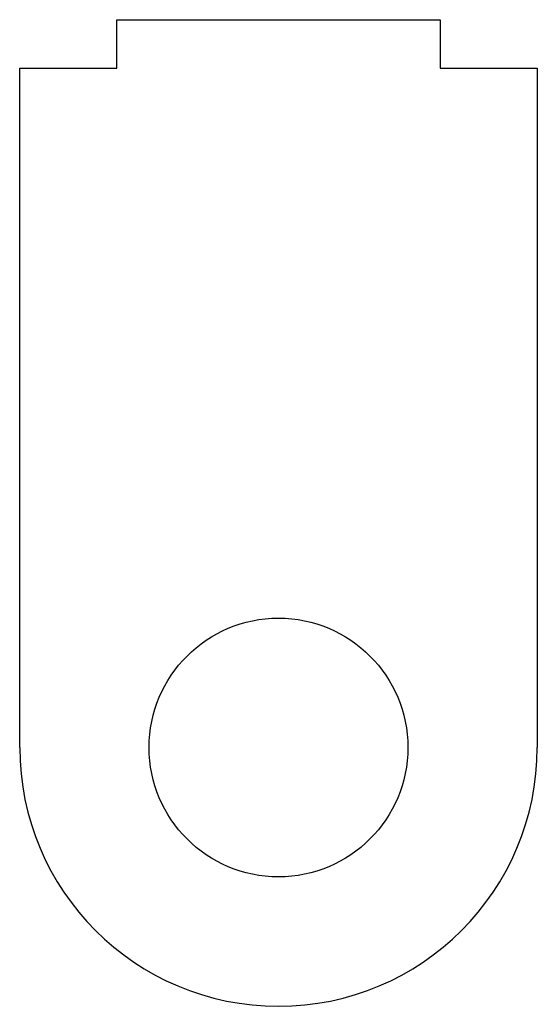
# Model space of a CAD drawing. Header units: millimetres. Extents: x 0 to 16, y 0 to 30.5.
import ezdxf

# ---------------------------------------------------------------- set-up
doc = ezdxf.new("R2010")
doc.units = ezdxf.units.MM

msp = doc.modelspace()

# ---------------------------------------------------------------- linework, layer by layer
at = {"color": 7, "linetype": 'Continuous', "lineweight": 25}
for p, q in [((3, 29), (3, 30.5)), ((3, 30.5), (13, 30.5)), ((13, 30.5), (13, 29)), ((0, 29), (3, 29)), ((0, 8), (0, 29)), ((13, 29), (16, 29)), ((16, 29), (16, 8))]:
    msp.add_line(p, q, dxfattribs=at)
msp.add_circle((8, 8), 4, dxfattribs=at)
msp.add_arc((8, 8), 8, 180, 0, dxfattribs=at)

doc.saveas('drawing.dxf')
